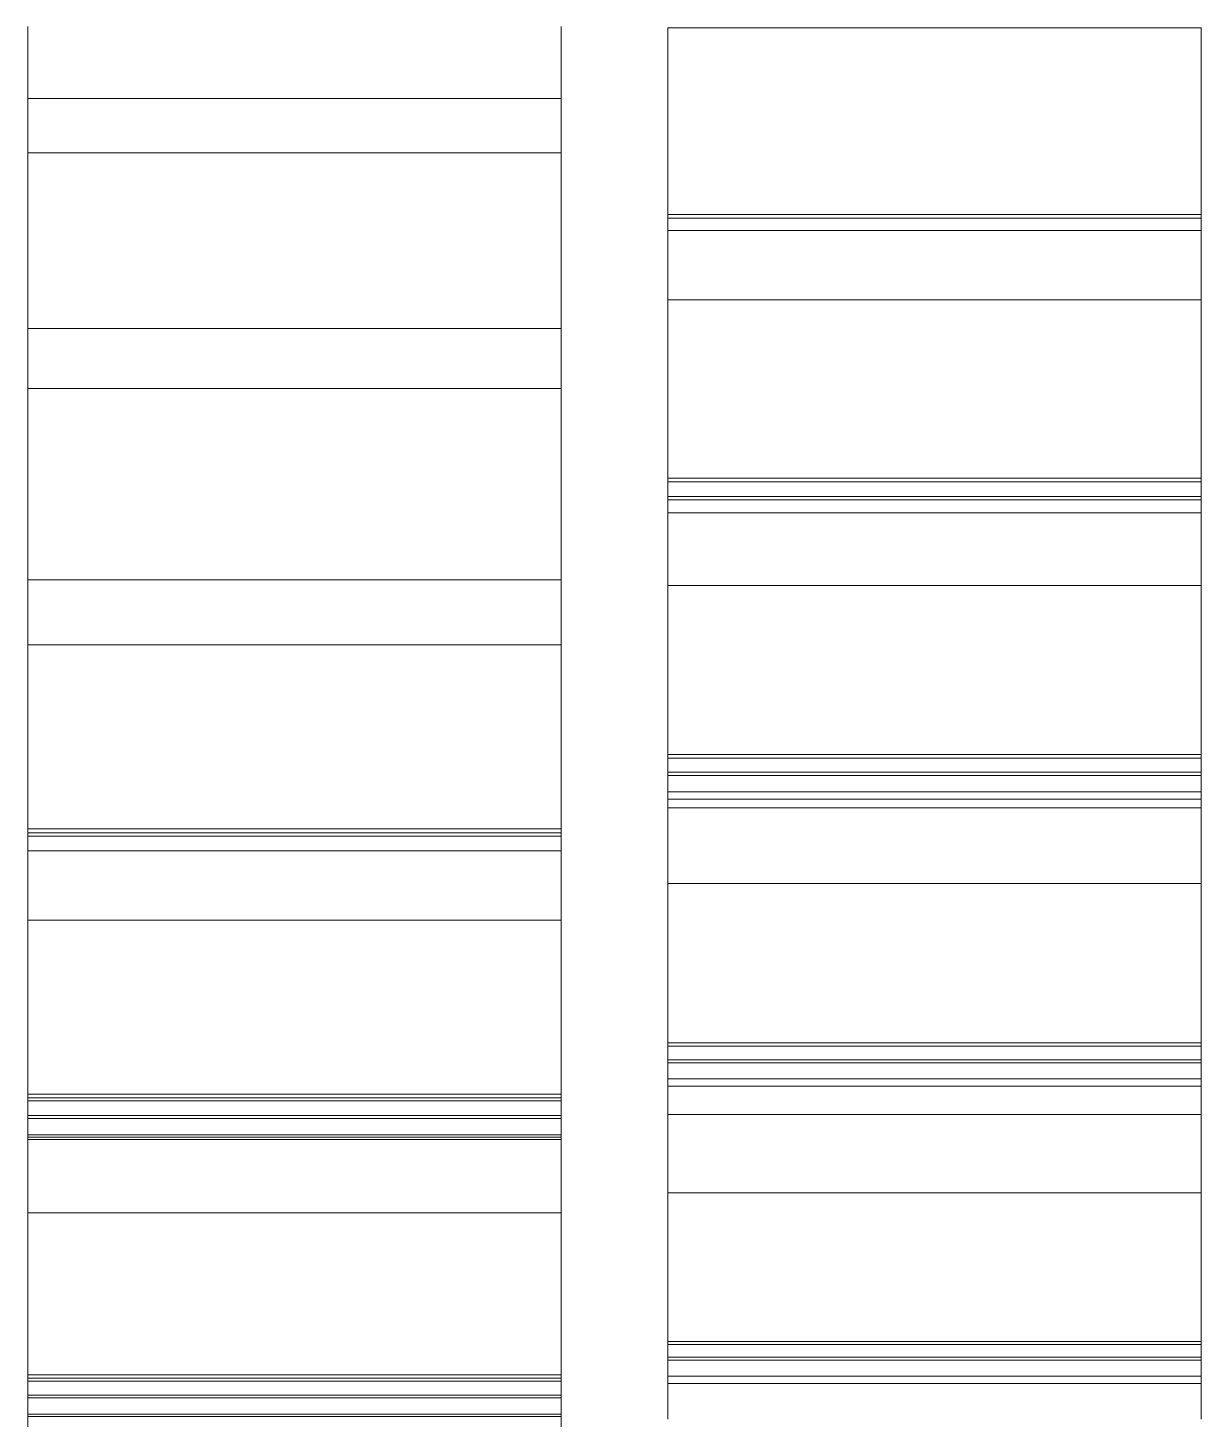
# Model space of a CAD drawing. Header units: millimetres. Extents: x 278858 to 279223, y 218711 to 219074.
# Drawn here: x 279140.13 to 279151.13, y 218832.05 to 218845.09 of the extents above; entities that cross this region are included whole.
import ezdxf

# ---------------------------------------------------------------- set-up
doc = ezdxf.new("R2010")
doc.units = ezdxf.units.MM
doc.header["$LTSCALE"] = 2
doc.layers.add('AM_9', color=251, linetype='Continuous', lineweight=15)

msp = doc.modelspace()

# ---------------------------------------------------------------- linework, layer by layer
at = {"layer": 'AM_9'}
for p, q in [((279140.131, 218845.047), (279140.131, 218845.1)), ((279145.131, 218845.1), (279145.131, 218845.047)), ((279146.131, 218845.033), (279146.131, 218845.088)), ((279146.131, 218845.088), (279151.131, 218845.088)), ((279151.131, 218845.088), (279151.131, 218845.033)), ((279140.131, 218844.995), (279140.131, 218845.047)), ((279140.131, 218844.943), (279140.131, 218844.995)), ((279140.131, 218844.892), (279140.131, 218844.943)), ((279145.131, 218845.047), (279145.131, 218844.995)), ((279145.131, 218844.995), (279145.131, 218844.943)), ((279145.131, 218844.943), (279145.131, 218844.892)), ((279146.131, 218844.979), (279146.131, 218845.033)), ((279146.131, 218844.925), (279146.131, 218844.979)), ((279151.131, 218845.033), (279151.131, 218844.979)), ((279151.131, 218844.979), (279151.131, 218844.925)), ((279140.131, 218844.842), (279140.131, 218844.892)), ((279140.131, 218844.792), (279140.131, 218844.842)), ((279145.131, 218844.892), (279145.131, 218844.842)), ((279145.131, 218844.842), (279145.131, 218844.792)), ((279146.131, 218844.872), (279146.131, 218844.925)), ((279146.131, 218844.819), (279146.131, 218844.872)), ((279146.131, 218844.767), (279146.131, 218844.819)), ((279151.131, 218844.925), (279151.131, 218844.872)), ((279151.131, 218844.872), (279151.131, 218844.819)), ((279151.131, 218844.819), (279151.131, 218844.767)), ((279140.131, 218844.743), (279140.131, 218844.792)), ((279140.131, 218844.695), (279140.131, 218844.743)), ((279140.131, 218844.647), (279140.131, 218844.695)), ((279145.131, 218844.792), (279145.131, 218844.743)), ((279145.131, 218844.743), (279145.131, 218844.695)), ((279145.131, 218844.695), (279145.131, 218844.647)), ((279146.131, 218844.716), (279146.131, 218844.767)), ((279146.131, 218844.665), (279146.131, 218844.716)), ((279151.131, 218844.767), (279151.131, 218844.716)), ((279151.131, 218844.716), (279151.131, 218844.665)), ((279140.131, 218844.6), (279140.131, 218844.647)), ((279140.131, 218844.554), (279140.131, 218844.6)), ((279140.131, 218844.508), (279140.131, 218844.554)), ((279145.131, 218844.647), (279145.131, 218844.6)), ((279145.131, 218844.6), (279145.131, 218844.554)), ((279145.131, 218844.554), (279145.131, 218844.508)), ((279146.131, 218844.614), (279146.131, 218844.665)), ((279146.131, 218844.564), (279146.131, 218844.614)), ((279146.131, 218844.515), (279146.131, 218844.564)), ((279151.131, 218844.665), (279151.131, 218844.614)), ((279151.131, 218844.614), (279151.131, 218844.564)), ((279151.131, 218844.564), (279151.131, 218844.515)), ((279140.131, 218844.463), (279140.131, 218844.508)), ((279140.131, 218844.426), (279140.131, 218844.463)), ((279140.131, 218844.426), (279140.131, 218843.915)), ((279140.131, 218844.426), (279145.131, 218844.426)), ((279145.131, 218844.508), (279145.131, 218844.463)), ((279145.131, 218844.463), (279145.131, 218844.426)), ((279145.131, 218843.915), (279145.131, 218844.426)), ((279146.131, 218844.466), (279146.131, 218844.515)), ((279146.131, 218844.417), (279146.131, 218844.466)), ((279146.131, 218844.37), (279146.131, 218844.417)), ((279151.131, 218844.515), (279151.131, 218844.466)), ((279151.131, 218844.466), (279151.131, 218844.417)), ((279151.131, 218844.417), (279151.131, 218844.37)), ((279146.131, 218844.322), (279146.131, 218844.37)), ((279146.131, 218844.275), (279146.131, 218844.322)), ((279146.131, 218844.229), (279146.131, 218844.275)), ((279151.131, 218844.37), (279151.131, 218844.322)), ((279151.131, 218844.322), (279151.131, 218844.275)), ((279151.131, 218844.275), (279151.131, 218844.229)), ((279146.131, 218844.183), (279146.131, 218844.229)), ((279146.131, 218844.138), (279146.131, 218844.183)), ((279151.131, 218844.229), (279151.131, 218844.183)), ((279151.131, 218844.183), (279151.131, 218844.138)), ((279146.131, 218844.093), (279146.131, 218844.138)), ((279146.131, 218844.049), (279146.131, 218844.093)), ((279146.131, 218844.005), (279146.131, 218844.049)), ((279151.131, 218844.138), (279151.131, 218844.093)), ((279151.131, 218844.093), (279151.131, 218844.049)), ((279151.131, 218844.049), (279151.131, 218844.005)), ((279140.131, 218843.854), (279140.131, 218843.915)), ((279140.131, 218843.915), (279145.131, 218843.915)), ((279145.131, 218843.915), (279145.131, 218843.854)), ((279146.131, 218843.962), (279146.131, 218844.005)), ((279146.131, 218843.919), (279146.131, 218843.962)), ((279146.131, 218843.877), (279146.131, 218843.919)), ((279151.131, 218844.005), (279151.131, 218843.962)), ((279151.131, 218843.962), (279151.131, 218843.919)), ((279151.131, 218843.919), (279151.131, 218843.877)), ((279140.131, 218843.795), (279140.131, 218843.854)), ((279140.131, 218843.735), (279140.131, 218843.795)), ((279145.131, 218843.854), (279145.131, 218843.795)), ((279145.131, 218843.795), (279145.131, 218843.735)), ((279146.131, 218843.836), (279146.131, 218843.877)), ((279146.131, 218843.794), (279146.131, 218843.836)), ((279146.131, 218843.754), (279146.131, 218843.794)), ((279146.131, 218843.714), (279146.131, 218843.754)), ((279151.131, 218843.877), (279151.131, 218843.836)), ((279151.131, 218843.836), (279151.131, 218843.794)), ((279151.131, 218843.794), (279151.131, 218843.754)), ((279151.131, 218843.754), (279151.131, 218843.714)), ((279140.131, 218843.677), (279140.131, 218843.735)), ((279140.131, 218843.619), (279140.131, 218843.677)), ((279145.131, 218843.735), (279145.131, 218843.677)), ((279145.131, 218843.677), (279145.131, 218843.619)), ((279146.131, 218843.674), (279146.131, 218843.714)), ((279146.131, 218843.635), (279146.131, 218843.674)), ((279146.131, 218843.596), (279146.131, 218843.635)), ((279151.131, 218843.714), (279151.131, 218843.674)), ((279151.131, 218843.674), (279151.131, 218843.635)), ((279151.131, 218843.635), (279151.131, 218843.596)), ((279140.131, 218843.562), (279140.131, 218843.619)), ((279140.131, 218843.505), (279140.131, 218843.562)), ((279140.131, 218843.449), (279140.131, 218843.505)), ((279145.131, 218843.619), (279145.131, 218843.562)), ((279145.131, 218843.562), (279145.131, 218843.505)), ((279145.131, 218843.505), (279145.131, 218843.449)), ((279146.131, 218843.558), (279146.131, 218843.596)), ((279146.131, 218843.52), (279146.131, 218843.558)), ((279146.131, 218843.483), (279146.131, 218843.52)), ((279151.131, 218843.596), (279151.131, 218843.558)), ((279151.131, 218843.558), (279151.131, 218843.52)), ((279151.131, 218843.52), (279151.131, 218843.483)), ((279140.131, 218843.394), (279140.131, 218843.449)), ((279140.131, 218843.339), (279140.131, 218843.394)), ((279145.131, 218843.449), (279145.131, 218843.394)), ((279145.131, 218843.394), (279145.131, 218843.339)), ((279146.131, 218843.447), (279146.131, 218843.483)), ((279146.131, 218843.41), (279146.131, 218843.447)), ((279146.131, 218843.375), (279146.131, 218843.41)), ((279146.131, 218843.339), (279146.131, 218843.375)), ((279151.131, 218843.483), (279151.131, 218843.447)), ((279151.131, 218843.447), (279151.131, 218843.41)), ((279151.131, 218843.41), (279151.131, 218843.375)), ((279151.131, 218843.375), (279151.131, 218843.339)), ((279140.131, 218843.285), (279140.131, 218843.339)), ((279140.131, 218843.232), (279140.131, 218843.285)), ((279145.131, 218843.339), (279145.131, 218843.285)), ((279145.131, 218843.285), (279145.131, 218843.232)), ((279146.131, 218843.303), (279146.131, 218843.339)), ((279146.131, 218843.339), (279151.131, 218843.339)), ((279146.131, 218843.19), (279146.131, 218843.303)), ((279146.131, 218843.303), (279151.131, 218843.303)), ((279151.131, 218843.339), (279151.131, 218843.303)), ((279151.131, 218843.303), (279151.131, 218843.19)), ((279140.131, 218843.179), (279140.131, 218843.232)), ((279140.131, 218843.127), (279140.131, 218843.179)), ((279140.131, 218843.076), (279140.131, 218843.127)), ((279145.131, 218843.232), (279145.131, 218843.179)), ((279145.131, 218843.179), (279145.131, 218843.127)), ((279145.131, 218843.127), (279145.131, 218843.076)), ((279146.131, 218843.19), (279146.131, 218842.54)), ((279146.131, 218843.19), (279151.131, 218843.19)), ((279151.131, 218842.54), (279151.131, 218843.19)), ((279140.131, 218843.025), (279140.131, 218843.076)), ((279140.131, 218842.975), (279140.131, 218843.025)), ((279140.131, 218842.925), (279140.131, 218842.975)), ((279145.131, 218843.076), (279145.131, 218843.025)), ((279145.131, 218843.025), (279145.131, 218842.975)), ((279145.131, 218842.975), (279145.131, 218842.925)), ((279140.131, 218842.877), (279140.131, 218842.925)), ((279140.131, 218842.829), (279140.131, 218842.877)), ((279145.131, 218842.925), (279145.131, 218842.877)), ((279145.131, 218842.877), (279145.131, 218842.829)), ((279140.131, 218842.781), (279140.131, 218842.829)), ((279140.131, 218842.734), (279140.131, 218842.781)), ((279140.131, 218842.688), (279140.131, 218842.734)), ((279145.131, 218842.829), (279145.131, 218842.781)), ((279145.131, 218842.781), (279145.131, 218842.734)), ((279145.131, 218842.734), (279145.131, 218842.688)), ((279140.131, 218842.642), (279140.131, 218842.688)), ((279140.131, 218842.598), (279140.131, 218842.642)), ((279140.131, 218842.553), (279140.131, 218842.598)), ((279145.131, 218842.688), (279145.131, 218842.642)), ((279145.131, 218842.642), (279145.131, 218842.598)), ((279145.131, 218842.598), (279145.131, 218842.553)), ((279140.131, 218842.51), (279140.131, 218842.553)), ((279140.131, 218842.467), (279140.131, 218842.51)), ((279140.131, 218842.424), (279140.131, 218842.467)), ((279145.131, 218842.553), (279145.131, 218842.51)), ((279145.131, 218842.51), (279145.131, 218842.467)), ((279145.131, 218842.467), (279145.131, 218842.424)), ((279146.131, 218842.488), (279146.131, 218842.54)), ((279146.131, 218842.54), (279151.131, 218842.54)), ((279146.131, 218842.436), (279146.131, 218842.488)), ((279151.131, 218842.54), (279151.131, 218842.488)), ((279151.131, 218842.488), (279151.131, 218842.436)), ((279140.131, 218842.383), (279140.131, 218842.424)), ((279140.131, 218842.342), (279140.131, 218842.383)), ((279140.131, 218842.301), (279140.131, 218842.342)), ((279145.131, 218842.424), (279145.131, 218842.383)), ((279145.131, 218842.383), (279145.131, 218842.342)), ((279145.131, 218842.342), (279145.131, 218842.301)), ((279146.131, 218842.384), (279146.131, 218842.436)), ((279146.131, 218842.333), (279146.131, 218842.384)), ((279146.131, 218842.283), (279146.131, 218842.333)), ((279151.131, 218842.436), (279151.131, 218842.384)), ((279151.131, 218842.384), (279151.131, 218842.333)), ((279151.131, 218842.333), (279151.131, 218842.283)), ((279140.131, 218842.271), (279140.131, 218842.301)), ((279140.131, 218842.271), (279140.131, 218841.709)), ((279140.131, 218842.271), (279145.131, 218842.271)), ((279145.131, 218842.301), (279145.131, 218842.271)), ((279145.131, 218841.709), (279145.131, 218842.271)), ((279146.131, 218842.233), (279146.131, 218842.283)), ((279146.131, 218842.183), (279146.131, 218842.233)), ((279151.131, 218842.283), (279151.131, 218842.233)), ((279151.131, 218842.233), (279151.131, 218842.183)), ((279146.131, 218842.134), (279146.131, 218842.183)), ((279146.131, 218842.086), (279146.131, 218842.134)), ((279146.131, 218842.038), (279146.131, 218842.086)), ((279151.131, 218842.183), (279151.131, 218842.134)), ((279151.131, 218842.134), (279151.131, 218842.086)), ((279151.131, 218842.086), (279151.131, 218842.038)), ((279146.131, 218841.99), (279146.131, 218842.038)), ((279146.131, 218841.944), (279146.131, 218841.99)), ((279146.131, 218841.897), (279146.131, 218841.944)), ((279151.131, 218842.038), (279151.131, 218841.99)), ((279151.131, 218841.99), (279151.131, 218841.944)), ((279151.131, 218841.944), (279151.131, 218841.897)), ((279146.131, 218841.851), (279146.131, 218841.897)), ((279146.131, 218841.806), (279146.131, 218841.851)), ((279146.131, 218841.761), (279146.131, 218841.806)), ((279151.131, 218841.897), (279151.131, 218841.851)), ((279151.131, 218841.851), (279151.131, 218841.806)), ((279151.131, 218841.806), (279151.131, 218841.761)), ((279140.131, 218841.65), (279140.131, 218841.709)), ((279140.131, 218841.709), (279145.131, 218841.709)), ((279145.131, 218841.709), (279145.131, 218841.65)), ((279146.131, 218841.717), (279146.131, 218841.761)), ((279146.131, 218841.673), (279146.131, 218841.717)), ((279146.131, 218841.63), (279146.131, 218841.673)), ((279151.131, 218841.761), (279151.131, 218841.717)), ((279151.131, 218841.717), (279151.131, 218841.673)), ((279151.131, 218841.673), (279151.131, 218841.63)), ((279140.131, 218841.592), (279140.131, 218841.65)), ((279140.131, 218841.535), (279140.131, 218841.592)), ((279145.131, 218841.65), (279145.131, 218841.592)), ((279145.131, 218841.592), (279145.131, 218841.535)), ((279146.131, 218841.587), (279146.131, 218841.63)), ((279146.131, 218841.545), (279146.131, 218841.587)), ((279146.131, 218841.503), (279146.131, 218841.545)), ((279151.131, 218841.63), (279151.131, 218841.587)), ((279151.131, 218841.587), (279151.131, 218841.545)), ((279151.131, 218841.545), (279151.131, 218841.503)), ((279140.131, 218841.478), (279140.131, 218841.535)), ((279140.131, 218841.422), (279140.131, 218841.478)), ((279140.131, 218841.366), (279140.131, 218841.422)), ((279145.131, 218841.535), (279145.131, 218841.478)), ((279145.131, 218841.478), (279145.131, 218841.422)), ((279145.131, 218841.422), (279145.131, 218841.366)), ((279146.131, 218841.462), (279146.131, 218841.503)), ((279146.131, 218841.421), (279146.131, 218841.462)), ((279146.131, 218841.381), (279146.131, 218841.421)), ((279151.131, 218841.503), (279151.131, 218841.462)), ((279151.131, 218841.462), (279151.131, 218841.421)), ((279151.131, 218841.421), (279151.131, 218841.381)), ((279140.131, 218841.312), (279140.131, 218841.366)), ((279140.131, 218841.258), (279140.131, 218841.312)), ((279145.131, 218841.366), (279145.131, 218841.312)), ((279145.131, 218841.312), (279145.131, 218841.258)), ((279146.131, 218841.341), (279146.131, 218841.381)), ((279146.131, 218841.302), (279146.131, 218841.341)), ((279146.131, 218841.263), (279146.131, 218841.302)), ((279151.131, 218841.381), (279151.131, 218841.341)), ((279151.131, 218841.341), (279151.131, 218841.302)), ((279151.131, 218841.302), (279151.131, 218841.263)), ((279140.131, 218841.204), (279140.131, 218841.258)), ((279140.131, 218841.151), (279140.131, 218841.204)), ((279140.131, 218841.099), (279140.131, 218841.151)), ((279145.131, 218841.258), (279145.131, 218841.204)), ((279145.131, 218841.204), (279145.131, 218841.151)), ((279145.131, 218841.151), (279145.131, 218841.099)), ((279146.131, 218841.225), (279146.131, 218841.263)), ((279146.131, 218841.187), (279146.131, 218841.225)), ((279146.131, 218841.15), (279146.131, 218841.187)), ((279146.131, 218841.113), (279146.131, 218841.15)), ((279151.131, 218841.263), (279151.131, 218841.225)), ((279151.131, 218841.225), (279151.131, 218841.187)), ((279151.131, 218841.187), (279151.131, 218841.15)), ((279151.131, 218841.15), (279151.131, 218841.113)), ((279140.131, 218841.048), (279140.131, 218841.099)), ((279140.131, 218840.997), (279140.131, 218841.048)), ((279145.131, 218841.099), (279145.131, 218841.048)), ((279145.131, 218841.048), (279145.131, 218840.997)), ((279146.131, 218841.077), (279146.131, 218841.113)), ((279146.131, 218841.041), (279146.131, 218841.077)), ((279146.131, 218841.006), (279146.131, 218841.041)), ((279151.131, 218841.113), (279151.131, 218841.077)), ((279151.131, 218841.077), (279151.131, 218841.041)), ((279151.131, 218841.041), (279151.131, 218841.006)), ((279140.131, 218840.947), (279140.131, 218840.997)), ((279140.131, 218840.897), (279140.131, 218840.947)), ((279140.131, 218840.848), (279140.131, 218840.897)), ((279145.131, 218840.997), (279145.131, 218840.947)), ((279145.131, 218840.947), (279145.131, 218840.897)), ((279145.131, 218840.897), (279145.131, 218840.848)), ((279146.131, 218840.971), (279146.131, 218841.006)), ((279146.131, 218840.937), (279146.131, 218840.971)), ((279146.131, 218840.903), (279146.131, 218840.937)), ((279146.131, 218840.869), (279146.131, 218840.903)), ((279151.131, 218841.006), (279151.131, 218840.971)), ((279151.131, 218840.971), (279151.131, 218840.937)), ((279151.131, 218840.937), (279151.131, 218840.903)), ((279151.131, 218840.903), (279151.131, 218840.869)), ((279140.131, 218840.8), (279140.131, 218840.848)), ((279140.131, 218840.753), (279140.131, 218840.8)), ((279145.131, 218840.848), (279145.131, 218840.8)), ((279145.131, 218840.8), (279145.131, 218840.753)), ((279146.131, 218840.834), (279146.131, 218840.869)), ((279146.131, 218840.869), (279151.131, 218840.869)), ((279146.131, 218840.697), (279146.131, 218840.834)), ((279146.131, 218840.834), (279151.131, 218840.834)), ((279151.131, 218840.869), (279151.131, 218840.834)), ((279151.131, 218840.834), (279151.131, 218840.697)), ((279140.131, 218840.706), (279140.131, 218840.753)), ((279140.131, 218840.659), (279140.131, 218840.706)), ((279140.131, 218840.614), (279140.131, 218840.659)), ((279145.131, 218840.753), (279145.131, 218840.706)), ((279145.131, 218840.706), (279145.131, 218840.659)), ((279145.131, 218840.659), (279145.131, 218840.614)), ((279146.131, 218840.666), (279146.131, 218840.697)), ((279146.131, 218840.697), (279151.131, 218840.697)), ((279146.131, 218840.544), (279146.131, 218840.666)), ((279146.131, 218840.666), (279151.131, 218840.666)), ((279151.131, 218840.697), (279151.131, 218840.666)), ((279151.131, 218840.666), (279151.131, 218840.544)), ((279140.131, 218840.569), (279140.131, 218840.614)), ((279140.131, 218840.524), (279140.131, 218840.569)), ((279140.131, 218840.481), (279140.131, 218840.524)), ((279145.131, 218840.614), (279145.131, 218840.569)), ((279145.131, 218840.569), (279145.131, 218840.524)), ((279145.131, 218840.524), (279145.131, 218840.481)), ((279146.131, 218840.544), (279146.131, 218839.863)), ((279146.131, 218840.544), (279151.131, 218840.544)), ((279151.131, 218839.863), (279151.131, 218840.544)), ((279140.131, 218840.437), (279140.131, 218840.481)), ((279140.131, 218840.395), (279140.131, 218840.437)), ((279140.131, 218840.353), (279140.131, 218840.395)), ((279145.131, 218840.481), (279145.131, 218840.437)), ((279145.131, 218840.437), (279145.131, 218840.395)), ((279145.131, 218840.395), (279145.131, 218840.353)), ((279140.131, 218840.312), (279140.131, 218840.353)), ((279140.131, 218840.271), (279140.131, 218840.312)), ((279140.131, 218840.231), (279140.131, 218840.271)), ((279145.131, 218840.353), (279145.131, 218840.312)), ((279145.131, 218840.312), (279145.131, 218840.271)), ((279145.131, 218840.271), (279145.131, 218840.231)), ((279140.131, 218840.192), (279140.131, 218840.231)), ((279140.131, 218840.153), (279140.131, 218840.192)), ((279140.131, 218840.115), (279140.131, 218840.153)), ((279140.131, 218840.078), (279140.131, 218840.115)), ((279145.131, 218840.231), (279145.131, 218840.192)), ((279145.131, 218840.192), (279145.131, 218840.153)), ((279145.131, 218840.153), (279145.131, 218840.115)), ((279145.131, 218840.115), (279145.131, 218840.078)), ((279140.131, 218840.041), (279140.131, 218840.078)), ((279140.131, 218840.005), (279140.131, 218840.041)), ((279140.131, 218839.969), (279140.131, 218840.005)), ((279145.131, 218840.078), (279145.131, 218840.041)), ((279145.131, 218840.041), (279145.131, 218840.005)), ((279145.131, 218840.005), (279145.131, 218839.969)), ((279140.131, 218839.934), (279140.131, 218839.969)), ((279140.131, 218839.914), (279140.131, 218839.934)), ((279140.131, 218839.914), (279140.131, 218839.306)), ((279140.131, 218839.914), (279145.131, 218839.914)), ((279145.131, 218839.969), (279145.131, 218839.934)), ((279145.131, 218839.934), (279145.131, 218839.914)), ((279145.131, 218839.306), (279145.131, 218839.914)), ((279146.131, 218839.813), (279146.131, 218839.863)), ((279146.131, 218839.863), (279151.131, 218839.863)), ((279151.131, 218839.863), (279151.131, 218839.813)), ((279146.131, 218839.763), (279146.131, 218839.813)), ((279146.131, 218839.714), (279146.131, 218839.763)), ((279146.131, 218839.665), (279146.131, 218839.714)), ((279151.131, 218839.813), (279151.131, 218839.763)), ((279151.131, 218839.763), (279151.131, 218839.714)), ((279151.131, 218839.714), (279151.131, 218839.665)), ((279146.131, 218839.617), (279146.131, 218839.665)), ((279146.131, 218839.569), (279146.131, 218839.617)), ((279151.131, 218839.665), (279151.131, 218839.617)), ((279151.131, 218839.617), (279151.131, 218839.569)), ((279146.131, 218839.522), (279146.131, 218839.569)), ((279146.131, 218839.476), (279146.131, 218839.522)), ((279146.131, 218839.429), (279146.131, 218839.476)), ((279151.131, 218839.569), (279151.131, 218839.522)), ((279151.131, 218839.522), (279151.131, 218839.476)), ((279151.131, 218839.476), (279151.131, 218839.429)), ((279146.131, 218839.384), (279146.131, 218839.429)), ((279146.131, 218839.339), (279146.131, 218839.384)), ((279146.131, 218839.294), (279146.131, 218839.339)), ((279151.131, 218839.429), (279151.131, 218839.384)), ((279151.131, 218839.384), (279151.131, 218839.339)), ((279151.131, 218839.339), (279151.131, 218839.294)), ((279140.131, 218839.249), (279140.131, 218839.306)), ((279140.131, 218839.306), (279145.131, 218839.306)), ((279140.131, 218839.194), (279140.131, 218839.249)), ((279140.131, 218839.138), (279140.131, 218839.194)), ((279145.131, 218839.306), (279145.131, 218839.249)), ((279145.131, 218839.249), (279145.131, 218839.194)), ((279145.131, 218839.194), (279145.131, 218839.138)), ((279146.131, 218839.25), (279146.131, 218839.294)), ((279146.131, 218839.207), (279146.131, 218839.25)), ((279146.131, 218839.163), (279146.131, 218839.207)), ((279151.131, 218839.294), (279151.131, 218839.25)), ((279151.131, 218839.25), (279151.131, 218839.207)), ((279151.131, 218839.207), (279151.131, 218839.163)), ((279140.131, 218839.084), (279140.131, 218839.138)), ((279140.131, 218839.03), (279140.131, 218839.084)), ((279145.131, 218839.138), (279145.131, 218839.084)), ((279145.131, 218839.084), (279145.131, 218839.03)), ((279146.131, 218839.121), (279146.131, 218839.163)), ((279146.131, 218839.079), (279146.131, 218839.121)), ((279146.131, 218839.037), (279146.131, 218839.079)), ((279151.131, 218839.163), (279151.131, 218839.121)), ((279151.131, 218839.121), (279151.131, 218839.079)), ((279151.131, 218839.079), (279151.131, 218839.037)), ((279140.131, 218838.977), (279140.131, 218839.03)), ((279140.131, 218838.925), (279140.131, 218838.977)), ((279145.131, 218839.03), (279145.131, 218838.977)), ((279145.131, 218838.977), (279145.131, 218838.925)), ((279146.131, 218838.996), (279146.131, 218839.037)), ((279146.131, 218838.956), (279146.131, 218838.996)), ((279146.131, 218838.916), (279146.131, 218838.956)), ((279151.131, 218839.037), (279151.131, 218838.996)), ((279151.131, 218838.996), (279151.131, 218838.956)), ((279151.131, 218838.956), (279151.131, 218838.916)), ((279140.131, 218838.873), (279140.131, 218838.925)), ((279140.131, 218838.821), (279140.131, 218838.873)), ((279140.131, 218838.771), (279140.131, 218838.821)), ((279145.131, 218838.925), (279145.131, 218838.873)), ((279145.131, 218838.873), (279145.131, 218838.821)), ((279145.131, 218838.821), (279145.131, 218838.771)), ((279146.131, 218838.876), (279146.131, 218838.916)), ((279146.131, 218838.837), (279146.131, 218838.876)), ((279146.131, 218838.798), (279146.131, 218838.837)), ((279151.131, 218838.916), (279151.131, 218838.876)), ((279151.131, 218838.876), (279151.131, 218838.837)), ((279151.131, 218838.837), (279151.131, 218838.798)), ((279140.131, 218838.721), (279140.131, 218838.771)), ((279140.131, 218838.672), (279140.131, 218838.721)), ((279140.131, 218838.623), (279140.131, 218838.672)), ((279145.131, 218838.771), (279145.131, 218838.721)), ((279145.131, 218838.721), (279145.131, 218838.672)), ((279145.131, 218838.672), (279145.131, 218838.623)), ((279146.131, 218838.76), (279146.131, 218838.798)), ((279146.131, 218838.723), (279146.131, 218838.76)), ((279146.131, 218838.686), (279146.131, 218838.723)), ((279146.131, 218838.649), (279146.131, 218838.686)), ((279151.131, 218838.798), (279151.131, 218838.76)), ((279151.131, 218838.76), (279151.131, 218838.723)), ((279151.131, 218838.723), (279151.131, 218838.686)), ((279151.131, 218838.686), (279151.131, 218838.649)), ((279140.131, 218838.575), (279140.131, 218838.623)), ((279140.131, 218838.528), (279140.131, 218838.575)), ((279145.131, 218838.623), (279145.131, 218838.575)), ((279145.131, 218838.575), (279145.131, 218838.528)), ((279146.131, 218838.613), (279146.131, 218838.649)), ((279146.131, 218838.577), (279146.131, 218838.613)), ((279146.131, 218838.542), (279146.131, 218838.577)), ((279146.131, 218838.507), (279146.131, 218838.542)), ((279151.131, 218838.649), (279151.131, 218838.613)), ((279151.131, 218838.613), (279151.131, 218838.577)), ((279151.131, 218838.577), (279151.131, 218838.542)), ((279151.131, 218838.542), (279151.131, 218838.507)), ((279140.131, 218838.481), (279140.131, 218838.528)), ((279140.131, 218838.435), (279140.131, 218838.481)), ((279140.131, 218838.39), (279140.131, 218838.435)), ((279145.131, 218838.528), (279145.131, 218838.481)), ((279145.131, 218838.481), (279145.131, 218838.435)), ((279145.131, 218838.435), (279145.131, 218838.39)), ((279146.131, 218838.473), (279146.131, 218838.507)), ((279146.131, 218838.439), (279146.131, 218838.473)), ((279146.131, 218838.406), (279146.131, 218838.439)), ((279151.131, 218838.507), (279151.131, 218838.473)), ((279151.131, 218838.473), (279151.131, 218838.439)), ((279151.131, 218838.439), (279151.131, 218838.406)), ((279140.131, 218838.345), (279140.131, 218838.39)), ((279140.131, 218838.301), (279140.131, 218838.345)), ((279140.131, 218838.258), (279140.131, 218838.301)), ((279145.131, 218838.39), (279145.131, 218838.345)), ((279145.131, 218838.345), (279145.131, 218838.301)), ((279145.131, 218838.301), (279145.131, 218838.258)), ((279146.131, 218838.373), (279146.131, 218838.406)), ((279146.131, 218838.341), (279146.131, 218838.373)), ((279146.131, 218838.309), (279146.131, 218838.341)), ((279146.131, 218838.277), (279146.131, 218838.309)), ((279146.131, 218838.244), (279146.131, 218838.277)), ((279146.131, 218838.277), (279151.131, 218838.277)), ((279151.131, 218838.406), (279151.131, 218838.373)), ((279151.131, 218838.373), (279151.131, 218838.341)), ((279151.131, 218838.341), (279151.131, 218838.309)), ((279151.131, 218838.309), (279151.131, 218838.277)), ((279151.131, 218838.277), (279151.131, 218838.244)), ((279140.131, 218838.215), (279140.131, 218838.258)), ((279140.131, 218838.173), (279140.131, 218838.215)), ((279140.131, 218838.131), (279140.131, 218838.173)), ((279145.131, 218838.258), (279145.131, 218838.215)), ((279145.131, 218838.215), (279145.131, 218838.173)), ((279145.131, 218838.173), (279145.131, 218838.131)), ((279146.131, 218838.112), (279146.131, 218838.244)), ((279146.131, 218838.244), (279151.131, 218838.244)), ((279151.131, 218838.244), (279151.131, 218838.112)), ((279140.131, 218838.09), (279140.131, 218838.131)), ((279140.131, 218838.05), (279140.131, 218838.09)), ((279140.131, 218838.01), (279140.131, 218838.05)), ((279145.131, 218838.131), (279145.131, 218838.09)), ((279145.131, 218838.09), (279145.131, 218838.05)), ((279145.131, 218838.05), (279145.131, 218838.01)), ((279146.131, 218838.082), (279146.131, 218838.112)), ((279146.131, 218838.112), (279151.131, 218838.112)), ((279146.131, 218837.929), (279146.131, 218838.082)), ((279146.131, 218838.082), (279151.131, 218838.082)), ((279151.131, 218838.112), (279151.131, 218838.082)), ((279151.131, 218838.082), (279151.131, 218837.929)), ((279140.131, 218837.971), (279140.131, 218838.01)), ((279140.131, 218837.932), (279140.131, 218837.971)), ((279140.131, 218837.894), (279140.131, 218837.932)), ((279140.131, 218837.857), (279140.131, 218837.894)), ((279145.131, 218838.01), (279145.131, 218837.971)), ((279145.131, 218837.971), (279145.131, 218837.932)), ((279145.131, 218837.932), (279145.131, 218837.894)), ((279145.131, 218837.894), (279145.131, 218837.857)), ((279146.131, 218837.86), (279146.131, 218837.929)), ((279146.131, 218837.929), (279151.131, 218837.929)), ((279151.131, 218837.929), (279151.131, 218837.86)), ((279140.131, 218837.821), (279140.131, 218837.857)), ((279140.131, 218837.785), (279140.131, 218837.821)), ((279140.131, 218837.749), (279140.131, 218837.785)), ((279145.131, 218837.857), (279145.131, 218837.821)), ((279145.131, 218837.821), (279145.131, 218837.785)), ((279145.131, 218837.785), (279145.131, 218837.749)), ((279146.131, 218837.86), (279146.131, 218837.778)), ((279146.131, 218837.86), (279151.131, 218837.86)), ((279146.131, 218837.778), (279146.131, 218837.069)), ((279146.131, 218837.778), (279151.131, 218837.778)), ((279151.131, 218837.778), (279151.131, 218837.86)), ((279151.131, 218837.069), (279151.131, 218837.778)), ((279140.131, 218837.714), (279140.131, 218837.749)), ((279140.131, 218837.68), (279140.131, 218837.714)), ((279140.131, 218837.646), (279140.131, 218837.68)), ((279140.131, 218837.613), (279140.131, 218837.646)), ((279145.131, 218837.749), (279145.131, 218837.714)), ((279145.131, 218837.714), (279145.131, 218837.68)), ((279145.131, 218837.68), (279145.131, 218837.646)), ((279145.131, 218837.646), (279145.131, 218837.613)), ((279140.131, 218837.581), (279140.131, 218837.613)), ((279140.131, 218837.544), (279140.131, 218837.581)), ((279140.131, 218837.581), (279145.131, 218837.581)), ((279140.131, 218837.512), (279140.131, 218837.544)), ((279140.131, 218837.544), (279145.131, 218837.544)), ((279140.131, 218837.403), (279140.131, 218837.512)), ((279140.131, 218837.512), (279145.131, 218837.512)), ((279145.131, 218837.613), (279145.131, 218837.581)), ((279145.131, 218837.581), (279145.131, 218837.544)), ((279145.131, 218837.544), (279145.131, 218837.512)), ((279145.131, 218837.512), (279145.131, 218837.403)), ((279140.131, 218837.375), (279140.131, 218837.403)), ((279140.131, 218837.375), (279140.131, 218836.724)), ((279140.131, 218837.375), (279145.131, 218837.375)), ((279145.131, 218837.403), (279145.131, 218837.375)), ((279145.131, 218836.724), (279145.131, 218837.375)), ((279146.131, 218837.021), (279146.131, 218837.069)), ((279146.131, 218837.069), (279151.131, 218837.069)), ((279146.131, 218836.974), (279146.131, 218837.021)), ((279146.131, 218836.927), (279146.131, 218836.974)), ((279151.131, 218837.069), (279151.131, 218837.021)), ((279151.131, 218837.021), (279151.131, 218836.974)), ((279151.131, 218836.974), (279151.131, 218836.927)), ((279146.131, 218836.881), (279146.131, 218836.927)), ((279146.131, 218836.835), (279146.131, 218836.881)), ((279151.131, 218836.927), (279151.131, 218836.881)), ((279151.131, 218836.881), (279151.131, 218836.835)), ((279140.131, 218836.67), (279140.131, 218836.724)), ((279140.131, 218836.724), (279145.131, 218836.724)), ((279145.131, 218836.724), (279145.131, 218836.67)), ((279146.131, 218836.79), (279146.131, 218836.835)), ((279146.131, 218836.746), (279146.131, 218836.79)), ((279146.131, 218836.702), (279146.131, 218836.746)), ((279151.131, 218836.835), (279151.131, 218836.79)), ((279151.131, 218836.79), (279151.131, 218836.746)), ((279151.131, 218836.746), (279151.131, 218836.702)), ((279140.131, 218836.617), (279140.131, 218836.67)), ((279140.131, 218836.565), (279140.131, 218836.617)), ((279145.131, 218836.67), (279145.131, 218836.617)), ((279145.131, 218836.617), (279145.131, 218836.565)), ((279146.131, 218836.658), (279146.131, 218836.702)), ((279146.131, 218836.615), (279146.131, 218836.658)), ((279146.131, 218836.572), (279146.131, 218836.615)), ((279151.131, 218836.702), (279151.131, 218836.658)), ((279151.131, 218836.658), (279151.131, 218836.615)), ((279151.131, 218836.615), (279151.131, 218836.572)), ((279140.131, 218836.513), (279140.131, 218836.565)), ((279140.131, 218836.462), (279140.131, 218836.513)), ((279140.131, 218836.411), (279140.131, 218836.462)), ((279145.131, 218836.565), (279145.131, 218836.513)), ((279145.131, 218836.513), (279145.131, 218836.462)), ((279145.131, 218836.462), (279145.131, 218836.411)), ((279146.131, 218836.53), (279146.131, 218836.572)), ((279146.131, 218836.489), (279146.131, 218836.53)), ((279146.131, 218836.448), (279146.131, 218836.489)), ((279151.131, 218836.572), (279151.131, 218836.53)), ((279151.131, 218836.53), (279151.131, 218836.489)), ((279151.131, 218836.489), (279151.131, 218836.448)), ((279140.131, 218836.362), (279140.131, 218836.411)), ((279140.131, 218836.312), (279140.131, 218836.362)), ((279145.131, 218836.411), (279145.131, 218836.362)), ((279145.131, 218836.362), (279145.131, 218836.312)), ((279146.131, 218836.407), (279146.131, 218836.448)), ((279146.131, 218836.367), (279146.131, 218836.407)), ((279146.131, 218836.327), (279146.131, 218836.367)), ((279146.131, 218836.288), (279146.131, 218836.327)), ((279151.131, 218836.448), (279151.131, 218836.407)), ((279151.131, 218836.407), (279151.131, 218836.367)), ((279151.131, 218836.367), (279151.131, 218836.327)), ((279151.131, 218836.327), (279151.131, 218836.288)), ((279140.131, 218836.264), (279140.131, 218836.312)), ((279140.131, 218836.216), (279140.131, 218836.264)), ((279140.131, 218836.169), (279140.131, 218836.216)), ((279145.131, 218836.312), (279145.131, 218836.264)), ((279145.131, 218836.264), (279145.131, 218836.216)), ((279145.131, 218836.216), (279145.131, 218836.169)), ((279146.131, 218836.25), (279146.131, 218836.288)), ((279146.131, 218836.211), (279146.131, 218836.25)), ((279146.131, 218836.174), (279146.131, 218836.211)), ((279151.131, 218836.288), (279151.131, 218836.25)), ((279151.131, 218836.25), (279151.131, 218836.211)), ((279151.131, 218836.211), (279151.131, 218836.174)), ((279140.131, 218836.122), (279140.131, 218836.169)), ((279140.131, 218836.076), (279140.131, 218836.122)), ((279140.131, 218836.031), (279140.131, 218836.076)), ((279145.131, 218836.169), (279145.131, 218836.122)), ((279145.131, 218836.122), (279145.131, 218836.076)), ((279145.131, 218836.076), (279145.131, 218836.031)), ((279146.131, 218836.137), (279146.131, 218836.174)), ((279146.131, 218836.1), (279146.131, 218836.137)), ((279146.131, 218836.064), (279146.131, 218836.1)), ((279146.131, 218836.028), (279146.131, 218836.064)), ((279151.131, 218836.174), (279151.131, 218836.137)), ((279151.131, 218836.137), (279151.131, 218836.1)), ((279151.131, 218836.1), (279151.131, 218836.064)), ((279151.131, 218836.064), (279151.131, 218836.028)), ((279140.131, 218835.986), (279140.131, 218836.031)), ((279140.131, 218835.942), (279140.131, 218835.986)), ((279140.131, 218835.898), (279140.131, 218835.942)), ((279145.131, 218836.031), (279145.131, 218835.986)), ((279145.131, 218835.986), (279145.131, 218835.942)), ((279145.131, 218835.942), (279145.131, 218835.898)), ((279146.131, 218835.993), (279146.131, 218836.028)), ((279146.131, 218835.958), (279146.131, 218835.993)), ((279146.131, 218835.923), (279146.131, 218835.958)), ((279151.131, 218836.028), (279151.131, 218835.993)), ((279151.131, 218835.993), (279151.131, 218835.958)), ((279151.131, 218835.958), (279151.131, 218835.923)), ((279140.131, 218835.856), (279140.131, 218835.898)), ((279140.131, 218835.813), (279140.131, 218835.856)), ((279140.131, 218835.772), (279140.131, 218835.813)), ((279145.131, 218835.898), (279145.131, 218835.856)), ((279145.131, 218835.856), (279145.131, 218835.813)), ((279145.131, 218835.813), (279145.131, 218835.772)), ((279146.131, 218835.89), (279146.131, 218835.923)), ((279146.131, 218835.856), (279146.131, 218835.89)), ((279146.131, 218835.823), (279146.131, 218835.856)), ((279146.131, 218835.791), (279146.131, 218835.823)), ((279151.131, 218835.923), (279151.131, 218835.89)), ((279151.131, 218835.89), (279151.131, 218835.856)), ((279151.131, 218835.856), (279151.131, 218835.823)), ((279151.131, 218835.823), (279151.131, 218835.791)), ((279140.131, 218835.731), (279140.131, 218835.772)), ((279140.131, 218835.69), (279140.131, 218835.731)), ((279140.131, 218835.651), (279140.131, 218835.69)), ((279145.131, 218835.772), (279145.131, 218835.731)), ((279145.131, 218835.731), (279145.131, 218835.69)), ((279145.131, 218835.69), (279145.131, 218835.651)), ((279146.131, 218835.759), (279146.131, 218835.791)), ((279146.131, 218835.727), (279146.131, 218835.759)), ((279146.131, 218835.696), (279146.131, 218835.727)), ((279146.131, 218835.665), (279146.131, 218835.696)), ((279151.131, 218835.791), (279151.131, 218835.759)), ((279151.131, 218835.759), (279151.131, 218835.727)), ((279151.131, 218835.727), (279151.131, 218835.696)), ((279151.131, 218835.696), (279151.131, 218835.665)), ((279140.131, 218835.612), (279140.131, 218835.651)), ((279140.131, 218835.573), (279140.131, 218835.612)), ((279140.131, 218835.535), (279140.131, 218835.573)), ((279145.131, 218835.651), (279145.131, 218835.612)), ((279145.131, 218835.612), (279145.131, 218835.573)), ((279145.131, 218835.573), (279145.131, 218835.535)), ((279146.131, 218835.635), (279146.131, 218835.665)), ((279146.131, 218835.605), (279146.131, 218835.635)), ((279146.131, 218835.576), (279146.131, 218835.605)), ((279146.131, 218835.545), (279146.131, 218835.576)), ((279146.131, 218835.576), (279151.131, 218835.576)), ((279146.131, 218835.418), (279146.131, 218835.545)), ((279146.131, 218835.545), (279151.131, 218835.545)), ((279151.131, 218835.665), (279151.131, 218835.635)), ((279151.131, 218835.635), (279151.131, 218835.605)), ((279151.131, 218835.605), (279151.131, 218835.576)), ((279151.131, 218835.576), (279151.131, 218835.545)), ((279151.131, 218835.545), (279151.131, 218835.418)), ((279140.131, 218835.498), (279140.131, 218835.535)), ((279140.131, 218835.461), (279140.131, 218835.498)), ((279140.131, 218835.425), (279140.131, 218835.461)), ((279140.131, 218835.39), (279140.131, 218835.425)), ((279145.131, 218835.535), (279145.131, 218835.498)), ((279145.131, 218835.498), (279145.131, 218835.461)), ((279145.131, 218835.461), (279145.131, 218835.425)), ((279145.131, 218835.425), (279145.131, 218835.39)), ((279146.131, 218835.389), (279146.131, 218835.418)), ((279146.131, 218835.418), (279151.131, 218835.418)), ((279151.131, 218835.418), (279151.131, 218835.389)), ((279140.131, 218835.355), (279140.131, 218835.39)), ((279140.131, 218835.32), (279140.131, 218835.355)), ((279140.131, 218835.287), (279140.131, 218835.32)), ((279140.131, 218835.253), (279140.131, 218835.287)), ((279145.131, 218835.39), (279145.131, 218835.355)), ((279145.131, 218835.355), (279145.131, 218835.32)), ((279145.131, 218835.32), (279145.131, 218835.287)), ((279145.131, 218835.287), (279145.131, 218835.253)), ((279146.131, 218835.238), (279146.131, 218835.389)), ((279146.131, 218835.389), (279151.131, 218835.389)), ((279151.131, 218835.389), (279151.131, 218835.238)), ((279140.131, 218835.221), (279140.131, 218835.253)), ((279140.131, 218835.189), (279140.131, 218835.221)), ((279140.131, 218835.157), (279140.131, 218835.189)), ((279140.131, 218835.127), (279140.131, 218835.157)), ((279145.131, 218835.253), (279145.131, 218835.221)), ((279145.131, 218835.221), (279145.131, 218835.189)), ((279145.131, 218835.189), (279145.131, 218835.157)), ((279145.131, 218835.157), (279145.131, 218835.127)), ((279146.131, 218835.17), (279146.131, 218835.238)), ((279146.131, 218835.238), (279151.131, 218835.238)), ((279146.131, 218835.17), (279146.131, 218834.905)), ((279146.131, 218835.17), (279151.131, 218835.17)), ((279151.131, 218835.238), (279151.131, 218835.17)), ((279151.131, 218834.905), (279151.131, 218835.17)), ((279140.131, 218835.096), (279140.131, 218835.127)), ((279140.131, 218835.062), (279140.131, 218835.096)), ((279140.131, 218835.096), (279145.131, 218835.096)), ((279140.131, 218835.031), (279140.131, 218835.062)), ((279140.131, 218835.062), (279145.131, 218835.062)), ((279140.131, 218834.927), (279140.131, 218835.031)), ((279140.131, 218835.031), (279145.131, 218835.031)), ((279145.131, 218835.127), (279145.131, 218835.096)), ((279145.131, 218835.096), (279145.131, 218835.062)), ((279145.131, 218835.062), (279145.131, 218835.031)), ((279145.131, 218835.031), (279145.131, 218834.927)), ((279140.131, 218834.895), (279140.131, 218834.927)), ((279140.131, 218834.868), (279140.131, 218834.895)), ((279140.131, 218834.895), (279145.131, 218834.895)), ((279145.131, 218834.927), (279145.131, 218834.895)), ((279145.131, 218834.895), (279145.131, 218834.868)), ((279146.131, 218834.905), (279146.131, 218834.171)), ((279146.131, 218834.905), (279151.131, 218834.905)), ((279151.131, 218834.171), (279151.131, 218834.905)), ((279140.131, 218834.714), (279140.131, 218834.868)), ((279140.131, 218834.868), (279145.131, 218834.868)), ((279145.131, 218834.868), (279145.131, 218834.714)), ((279140.131, 218834.693), (279140.131, 218834.714)), ((279140.131, 218834.714), (279145.131, 218834.714)), ((279140.131, 218834.671), (279140.131, 218834.693)), ((279140.131, 218834.693), (279145.131, 218834.693)), ((279140.131, 218834.671), (279140.131, 218833.983)), ((279140.131, 218834.671), (279145.131, 218834.671)), ((279145.131, 218834.714), (279145.131, 218834.693)), ((279145.131, 218834.693), (279145.131, 218834.671)), ((279145.131, 218833.983), (279145.131, 218834.671)), ((279146.131, 218834.126), (279146.131, 218834.171)), ((279146.131, 218834.171), (279151.131, 218834.171)), ((279146.131, 218834.081), (279146.131, 218834.126)), ((279151.131, 218834.171), (279151.131, 218834.126)), ((279151.131, 218834.126), (279151.131, 218834.081)), ((279140.131, 218833.933), (279140.131, 218833.983)), ((279140.131, 218833.983), (279145.131, 218833.983)), ((279145.131, 218833.983), (279145.131, 218833.933)), ((279146.131, 218834.038), (279146.131, 218834.081)), ((279146.131, 218833.994), (279146.131, 218834.038)), ((279146.131, 218833.952), (279146.131, 218833.994)), ((279151.131, 218834.081), (279151.131, 218834.038)), ((279151.131, 218834.038), (279151.131, 218833.994)), ((279151.131, 218833.994), (279151.131, 218833.952)), ((279140.131, 218833.883), (279140.131, 218833.933)), ((279140.131, 218833.833), (279140.131, 218833.883)), ((279145.131, 218833.933), (279145.131, 218833.883)), ((279145.131, 218833.883), (279145.131, 218833.833)), ((279146.131, 218833.909), (279146.131, 218833.952)), ((279146.131, 218833.867), (279146.131, 218833.909)), ((279146.131, 218833.826), (279146.131, 218833.867)), ((279151.131, 218833.952), (279151.131, 218833.909)), ((279151.131, 218833.909), (279151.131, 218833.867)), ((279151.131, 218833.867), (279151.131, 218833.826)), ((279140.131, 218833.785), (279140.131, 218833.833)), ((279140.131, 218833.737), (279140.131, 218833.785)), ((279140.131, 218833.689), (279140.131, 218833.737)), ((279145.131, 218833.833), (279145.131, 218833.785)), ((279145.131, 218833.785), (279145.131, 218833.737)), ((279145.131, 218833.737), (279145.131, 218833.689)), ((279146.131, 218833.785), (279146.131, 218833.826)), ((279146.131, 218833.745), (279146.131, 218833.785)), ((279146.131, 218833.705), (279146.131, 218833.745)), ((279151.131, 218833.826), (279151.131, 218833.785)), ((279151.131, 218833.785), (279151.131, 218833.745)), ((279151.131, 218833.745), (279151.131, 218833.705)), ((279140.131, 218833.642), (279140.131, 218833.689)), ((279140.131, 218833.596), (279140.131, 218833.642)), ((279140.131, 218833.551), (279140.131, 218833.596)), ((279145.131, 218833.689), (279145.131, 218833.642)), ((279145.131, 218833.642), (279145.131, 218833.596)), ((279145.131, 218833.596), (279145.131, 218833.551)), ((279146.131, 218833.666), (279146.131, 218833.705)), ((279146.131, 218833.627), (279146.131, 218833.666)), ((279146.131, 218833.588), (279146.131, 218833.627)), ((279146.131, 218833.55), (279146.131, 218833.588)), ((279151.131, 218833.705), (279151.131, 218833.666)), ((279151.131, 218833.666), (279151.131, 218833.627)), ((279151.131, 218833.627), (279151.131, 218833.588)), ((279151.131, 218833.588), (279151.131, 218833.55)), ((279140.131, 218833.506), (279140.131, 218833.551)), ((279140.131, 218833.461), (279140.131, 218833.506)), ((279140.131, 218833.418), (279140.131, 218833.461)), ((279145.131, 218833.551), (279145.131, 218833.506)), ((279145.131, 218833.506), (279145.131, 218833.461)), ((279145.131, 218833.461), (279145.131, 218833.418)), ((279146.131, 218833.513), (279146.131, 218833.55)), ((279146.131, 218833.476), (279146.131, 218833.513)), ((279146.131, 218833.44), (279146.131, 218833.476)), ((279151.131, 218833.55), (279151.131, 218833.513)), ((279151.131, 218833.513), (279151.131, 218833.476)), ((279151.131, 218833.476), (279151.131, 218833.44)), ((279140.131, 218833.375), (279140.131, 218833.418)), ((279140.131, 218833.332), (279140.131, 218833.375)), ((279140.131, 218833.291), (279140.131, 218833.332)), ((279145.131, 218833.418), (279145.131, 218833.375)), ((279145.131, 218833.375), (279145.131, 218833.332)), ((279145.131, 218833.332), (279145.131, 218833.291)), ((279146.131, 218833.404), (279146.131, 218833.44)), ((279146.131, 218833.368), (279146.131, 218833.404)), ((279146.131, 218833.333), (279146.131, 218833.368)), ((279146.131, 218833.298), (279146.131, 218833.333)), ((279151.131, 218833.44), (279151.131, 218833.404)), ((279151.131, 218833.404), (279151.131, 218833.368)), ((279151.131, 218833.368), (279151.131, 218833.333)), ((279151.131, 218833.333), (279151.131, 218833.298)), ((279140.131, 218833.249), (279140.131, 218833.291)), ((279140.131, 218833.209), (279140.131, 218833.249)), ((279140.131, 218833.169), (279140.131, 218833.209)), ((279145.131, 218833.291), (279145.131, 218833.249)), ((279145.131, 218833.249), (279145.131, 218833.209)), ((279145.131, 218833.209), (279145.131, 218833.169)), ((279146.131, 218833.264), (279146.131, 218833.298)), ((279146.131, 218833.23), (279146.131, 218833.264)), ((279146.131, 218833.197), (279146.131, 218833.23)), ((279146.131, 218833.164), (279146.131, 218833.197)), ((279151.131, 218833.298), (279151.131, 218833.264)), ((279151.131, 218833.264), (279151.131, 218833.23)), ((279151.131, 218833.23), (279151.131, 218833.197)), ((279151.131, 218833.197), (279151.131, 218833.164)), ((279140.131, 218833.13), (279140.131, 218833.169)), ((279140.131, 218833.091), (279140.131, 218833.13)), ((279140.131, 218833.053), (279140.131, 218833.091)), ((279145.131, 218833.169), (279145.131, 218833.13)), ((279145.131, 218833.13), (279145.131, 218833.091)), ((279145.131, 218833.091), (279145.131, 218833.053)), ((279146.131, 218833.132), (279146.131, 218833.164)), ((279146.131, 218833.1), (279146.131, 218833.132)), ((279146.131, 218833.069), (279146.131, 218833.1)), ((279146.131, 218833.038), (279146.131, 218833.069)), ((279151.131, 218833.164), (279151.131, 218833.132)), ((279151.131, 218833.132), (279151.131, 218833.1)), ((279151.131, 218833.1), (279151.131, 218833.069)), ((279151.131, 218833.069), (279151.131, 218833.038)), ((279140.131, 218833.015), (279140.131, 218833.053)), ((279140.131, 218832.978), (279140.131, 218833.015)), ((279140.131, 218832.942), (279140.131, 218832.978)), ((279140.131, 218832.906), (279140.131, 218832.942)), ((279145.131, 218833.053), (279145.131, 218833.015)), ((279145.131, 218833.015), (279145.131, 218832.978)), ((279145.131, 218832.978), (279145.131, 218832.942)), ((279145.131, 218832.942), (279145.131, 218832.906)), ((279146.131, 218833.007), (279146.131, 218833.038)), ((279146.131, 218832.977), (279146.131, 218833.007)), ((279146.131, 218832.947), (279146.131, 218832.977)), ((279146.131, 218832.918), (279146.131, 218832.947)), ((279151.131, 218833.038), (279151.131, 218833.007)), ((279151.131, 218833.007), (279151.131, 218832.977)), ((279151.131, 218832.977), (279151.131, 218832.947)), ((279151.131, 218832.947), (279151.131, 218832.918)), ((279140.131, 218832.871), (279140.131, 218832.906)), ((279140.131, 218832.836), (279140.131, 218832.871)), ((279140.131, 218832.802), (279140.131, 218832.836)), ((279140.131, 218832.769), (279140.131, 218832.802)), ((279145.131, 218832.906), (279145.131, 218832.871)), ((279145.131, 218832.871), (279145.131, 218832.836)), ((279145.131, 218832.836), (279145.131, 218832.802)), ((279145.131, 218832.802), (279145.131, 218832.769)), ((279146.131, 218832.889), (279146.131, 218832.918)), ((279146.131, 218832.861), (279146.131, 218832.889)), ((279146.131, 218832.833), (279146.131, 218832.861)), ((279146.131, 218832.806), (279146.131, 218832.833)), ((279146.131, 218832.778), (279146.131, 218832.806)), ((279151.131, 218832.918), (279151.131, 218832.889)), ((279151.131, 218832.889), (279151.131, 218832.861)), ((279151.131, 218832.861), (279151.131, 218832.833)), ((279151.131, 218832.833), (279151.131, 218832.806)), ((279151.131, 218832.806), (279151.131, 218832.778)), ((279140.131, 218832.736), (279140.131, 218832.769)), ((279140.131, 218832.703), (279140.131, 218832.736)), ((279140.131, 218832.672), (279140.131, 218832.703)), ((279140.131, 218832.641), (279140.131, 218832.672)), ((279145.131, 218832.769), (279145.131, 218832.736)), ((279145.131, 218832.736), (279145.131, 218832.703)), ((279145.131, 218832.703), (279145.131, 218832.672)), ((279145.131, 218832.672), (279145.131, 218832.641)), ((279146.131, 218832.749), (279146.131, 218832.778)), ((279146.131, 218832.778), (279151.131, 218832.778)), ((279146.131, 218832.629), (279146.131, 218832.749)), ((279146.131, 218832.749), (279151.131, 218832.749)), ((279151.131, 218832.778), (279151.131, 218832.749)), ((279151.131, 218832.749), (279151.131, 218832.629)), ((279140.131, 218832.61), (279140.131, 218832.641)), ((279140.131, 218832.58), (279140.131, 218832.61)), ((279140.131, 218832.55), (279140.131, 218832.58)), ((279140.131, 218832.521), (279140.131, 218832.55)), ((279145.131, 218832.641), (279145.131, 218832.61)), ((279145.131, 218832.61), (279145.131, 218832.58)), ((279145.131, 218832.58), (279145.131, 218832.55)), ((279145.131, 218832.55), (279145.131, 218832.521)), ((279146.131, 218832.601), (279146.131, 218832.629)), ((279146.131, 218832.629), (279151.131, 218832.629)), ((279146.131, 218832.452), (279146.131, 218832.601)), ((279146.131, 218832.601), (279151.131, 218832.601)), ((279151.131, 218832.629), (279151.131, 218832.601)), ((279151.131, 218832.601), (279151.131, 218832.452)), ((279140.131, 218832.493), (279140.131, 218832.521)), ((279140.131, 218832.465), (279140.131, 218832.493)), ((279140.131, 218832.433), (279140.131, 218832.465)), ((279140.131, 218832.465), (279145.131, 218832.465)), ((279140.131, 218832.404), (279140.131, 218832.433)), ((279140.131, 218832.433), (279145.131, 218832.433)), ((279145.131, 218832.521), (279145.131, 218832.493)), ((279145.131, 218832.493), (279145.131, 218832.465)), ((279145.131, 218832.465), (279145.131, 218832.433)), ((279145.131, 218832.433), (279145.131, 218832.404)), ((279146.131, 218832.385), (279146.131, 218832.452)), ((279146.131, 218832.452), (279151.131, 218832.452)), ((279151.131, 218832.452), (279151.131, 218832.385)), ((279140.131, 218832.305), (279140.131, 218832.404)), ((279140.131, 218832.404), (279145.131, 218832.404)), ((279140.131, 218832.274), (279140.131, 218832.305)), ((279145.131, 218832.404), (279145.131, 218832.305)), ((279145.131, 218832.305), (279145.131, 218832.274)), ((279146.131, 218832.385), (279146.131, 218832.049)), ((279146.131, 218832.385), (279151.131, 218832.385)), ((279151.131, 218832.049), (279151.131, 218832.385)), ((279140.131, 218832.248), (279140.131, 218832.274)), ((279140.131, 218832.274), (279145.131, 218832.274)), ((279140.131, 218832.096), (279140.131, 218832.248)), ((279140.131, 218832.248), (279145.131, 218832.248)), ((279145.131, 218832.274), (279145.131, 218832.248)), ((279145.131, 218832.248), (279145.131, 218832.096)), ((279140.131, 218832.074), (279140.131, 218832.096)), ((279140.131, 218832.096), (279145.131, 218832.096)), ((279140.131, 218831.942), (279140.131, 218832.074)), ((279140.131, 218832.074), (279145.131, 218832.074)), ((279145.131, 218832.096), (279145.131, 218832.074)), ((279145.131, 218832.074), (279145.131, 218831.942))]:
    msp.add_line(p, q, dxfattribs=at)

doc.saveas('drawing.dxf')
